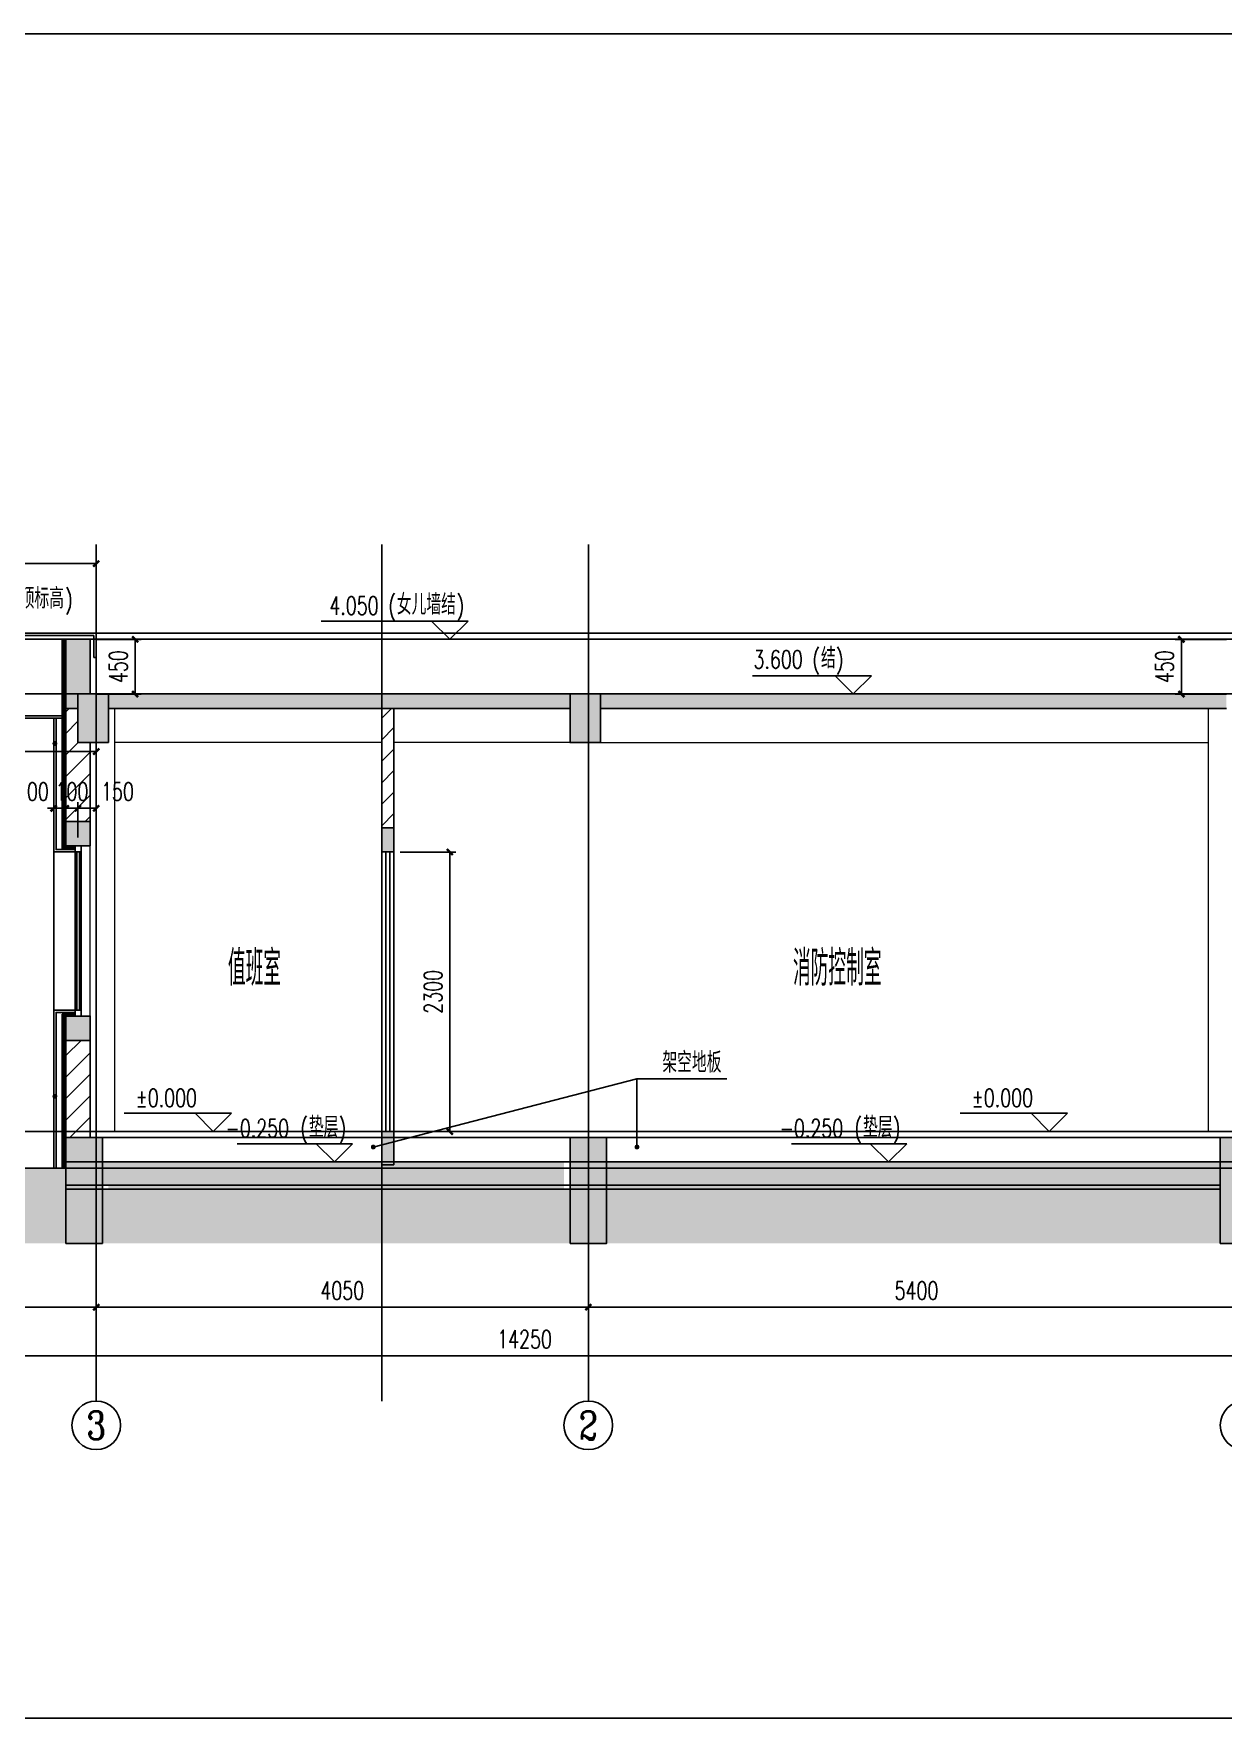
# Model space of a CAD drawing. Extents: x -2377130 to 293730, y -2 to 754590.
# Drawn here: x -2294304 to -2284515, y 512410 to 526270 of the extents above; entities that cross this region are included whole.
import ezdxf
from ezdxf.enums import TextEntityAlignment as Align

# ---------------------------------------------------------------- set-up
doc = ezdxf.new("R2010")
doc.units = 0
doc.header["$LTSCALE"] = 1000
doc.header["$MEASUREMENT"] = 0
doc.linetypes.add('DOTE', pattern=[2.42, 2, -0.2, 0.02, -0.2])
doc.layers.get('Defpoints').update_dxf_attribs({"color": 210})
for name, color, linetype in [('A-AXIS-D', 1, 'Continuous'), ('A-AXIS-DOTE', 14, 'DOTE'), ('A-AXIS-DP', 126, 'Continuous'), ('A-AXIS-ELEV', 4, 'Continuous'), ('A-COLS', 6, 'Continuous'), ('A-CURTAIN', 134, 'Continuous'), ('A-HATCH-1', 252, 'Continuous'), ('A-HATCH-2', 251, 'Continuous'), ('A-LIN-V', 9, 'Continuous'), ('A-SFCE', 30, 'Continuous'), ('A-TEXT', 61, 'Continuous'), ('A-WINDOW', 140, 'Continuous'), ('AS-COLN', 6, 'Continuous'), ('AS-WALL', 40, 'Continuous'), ('DIM_SYMB', 3, 'Continuous'), ('PUB_HATCH', 8, 'Continuous'), ('PUB_TEXT', 7, 'Continuous')]:
    doc.layers.add(name, color=color, linetype=linetype)
doc.layers.add('A-WALL-HATCH', color=8, linetype='Continuous', lineweight=13)
doc.styles.add('_TCH_AXIS', font='COMPLEX', dxfattribs={"bigfont": 'GBCBIG'})
doc.styles.add('_TCH_DIM', font='SIMPLEX', dxfattribs={"bigfont": 'GBCBIG'})
doc.styles.add('_TCH_DIM_T3', font='SIMPLEX', dxfattribs={"width": 0.705882, "bigfont": 'GBCBIG'})
doc.styles.add('_TCH_SPACE', font='SIMPLEX', dxfattribs={"height": 5, "bigfont": 'GBCBIG'})
doc.dimstyles.new('_TCH_ARCH&&50', dxfattribs={"dimtxt": 148.75, "dimasz": 50, "dimexe": 50, "dimexo": 50, "dimgap": 63.125, "dimtad": 1, "dimdec": 0, "dimzin": 0, "dimdsep": 46, "dimtxsty": '_TCH_DIM_T3', "dimblk": 'ARCHTICK', "dimcen": 0.09, "dimclrt": 7, "dimazin": 2, "dimtfac": 1, "dimtdec": 0, "dimtix": 1, "dimtmove": 2, "dimatfit": 3, "dimfxl": 0, "dimtolj": 1, "dimtzin": 0, "dimarcsym": 0})
pattern_1 = [(45, (0, 89.76), (-88.388383, 88.388383), [])]

# ---------------------------------------------------------------- blocks, each defined once
blk = doc.blocks.new('_ArchTick')
at = {"color": 0, "linetype": 'ByBlock', "const_width": 0.4}
blk.add_lwpolyline([(-0.5, -0.5), (0.5, 0.5)], dxfattribs=at)
blk = doc.blocks.new('*D2015')
at = {"layer": 'A-AXIS-DP', "color": 0, "lineweight": -2}
for p, q in [((-2295840, 520587), (-2295840, 520314)), ((-2293790, 520587), (-2293790, 520314)), ((-2295840, 520364), (-2293790, 520364))]:
    blk.add_line(p, q, dxfattribs=at)
at = {"layer": 'Defpoints', "color": 0}
for p in [(-2295840, 520637), (-2293790, 520637), (-2293790, 520364)]:
    blk.add_point(p, dxfattribs=at)
at = {"layer": 'A-AXIS-DP', "color": 0, "lineweight": -2, "xscale": 50, "yscale": 50, "zscale": 50, "rotation": 180}
blk.add_blockref('_ArchTick', (-2295840, 520364), dxfattribs=at)
at = {"layer": 'A-AXIS-DP', "color": 0, "lineweight": -2, "xscale": 50, "yscale": 50, "zscale": 50}
blk.add_blockref('_ArchTick', (-2293790, 520364), dxfattribs=at)
at = {"layer": 'A-AXIS-DP', "color": 7, "insert": (-2294815, 520502), "char_height": 148.8, "attachment_point": 5, "style": '_TCH_DIM_T3'}
blk.add_mtext('\\A1;2050', dxfattribs=at)
blk = doc.blocks.new('*D2014')
at = {"layer": 'A-AXIS-DP', "color": 0, "lineweight": -2}
for p, q in [((-2284490, 521287), (-2284910, 521287)), ((-2284860, 520837), (-2284860, 521287)), ((-2284490, 520837), (-2284910, 520837))]:
    blk.add_line(p, q, dxfattribs=at)
at = {"layer": 'Defpoints', "color": 0}
for p in [(-2284860, 521287), (-2284440, 521287), (-2284440, 520837)]:
    blk.add_point(p, dxfattribs=at)
at = {"layer": 'A-AXIS-DP', "color": 0, "lineweight": -2, "xscale": 50, "yscale": 50, "zscale": 50}
for p, rotation in [((-2284860, 521287), 90), ((-2284860, 520837), 270)]:
    blk.add_blockref('_ArchTick', p, dxfattribs=dict(at, rotation=rotation))
at = {"layer": 'A-AXIS-DP', "color": 7, "insert": (-2284998, 521062), "char_height": 148.8, "attachment_point": 5, "rotation": 90, "style": '_TCH_DIM_T3'}
blk.add_mtext('\\A1;450', dxfattribs=at)
blk = doc.blocks.new('*D2013')
at = {"layer": 'A-AXIS-DP', "color": 0, "lineweight": -2}
for p, q in [((-2293940, 519657), (-2293940, 519947)), ((-2293940, 519897), (-2293790, 519897)), ((-2293790, 519657), (-2293790, 519947))]:
    blk.add_line(p, q, dxfattribs=at)
at = {"layer": 'Defpoints', "color": 0}
for p in [(-2293790, 519897), (-2293940, 519607), (-2293790, 519607)]:
    blk.add_point(p, dxfattribs=at)
at = {"layer": 'A-AXIS-DP', "color": 0, "lineweight": -2, "xscale": 50, "yscale": 50, "zscale": 50, "rotation": 180}
blk.add_blockref('_ArchTick', (-2293940, 519897), dxfattribs=at)
at = {"layer": 'A-AXIS-DP', "color": 0, "lineweight": -2, "xscale": 50, "yscale": 50, "zscale": 50}
blk.add_blockref('_ArchTick', (-2293790, 519897), dxfattribs=at)
at = {"layer": 'A-AXIS-DP', "color": 7, "insert": (-2293615, 520035), "char_height": 148.8, "attachment_point": 5, "style": '_TCH_DIM_T3'}
blk.add_mtext('\\A1;150', dxfattribs=at)
blk = doc.blocks.new('*D2012')
at = {"layer": 'A-AXIS-DP', "color": 0, "lineweight": -2}
for p, q in [((-2294040, 519897), (-2294090, 519897)), ((-2294040, 519657), (-2294040, 519947)), ((-2294040, 519897), (-2293940, 519897)), ((-2293940, 519657), (-2293940, 519947)), ((-2293940, 519897), (-2293890, 519897))]:
    blk.add_line(p, q, dxfattribs=at)
at = {"layer": 'Defpoints', "color": 0}
for p in [(-2293940, 519897), (-2294040, 519607), (-2293940, 519607)]:
    blk.add_point(p, dxfattribs=at)
at = {"layer": 'A-AXIS-DP', "color": 0, "lineweight": -2, "xscale": 50, "yscale": 50, "zscale": 50}
blk.add_blockref('_ArchTick', (-2294040, 519897), dxfattribs=at)
at = {"layer": 'A-AXIS-DP', "color": 0, "lineweight": -2, "xscale": 50, "yscale": 50, "zscale": 50, "rotation": 180}
blk.add_blockref('_ArchTick', (-2293940, 519897), dxfattribs=at)
at = {"layer": 'A-AXIS-DP', "color": 7, "insert": (-2293990, 520035), "char_height": 148.8, "attachment_point": 5, "style": '_TCH_DIM_T3'}
blk.add_mtext('\\A1;100', dxfattribs=at)
blk = doc.blocks.new('*D2011')
at = {"layer": 'A-AXIS-DP', "color": 0, "lineweight": -2}
for p, q in [((-2294140, 519897), (-2294190, 519897)), ((-2294140, 519657), (-2294140, 519947)), ((-2294140, 519897), (-2294040, 519897)), ((-2294040, 519657), (-2294040, 519947)), ((-2294040, 519897), (-2293990, 519897))]:
    blk.add_line(p, q, dxfattribs=at)
at = {"layer": 'Defpoints', "color": 0}
for p in [(-2294040, 519897), (-2294140, 519607), (-2294040, 519607)]:
    blk.add_point(p, dxfattribs=at)
at = {"layer": 'A-AXIS-DP', "color": 0, "lineweight": -2, "xscale": 50, "yscale": 50, "zscale": 50}
blk.add_blockref('_ArchTick', (-2294140, 519897), dxfattribs=at)
at = {"layer": 'A-AXIS-DP', "color": 0, "lineweight": -2, "xscale": 50, "yscale": 50, "zscale": 50, "rotation": 180}
blk.add_blockref('_ArchTick', (-2294040, 519897), dxfattribs=at)
at = {"layer": 'A-AXIS-DP', "color": 7, "insert": (-2294315, 520035), "char_height": 148.8, "attachment_point": 5, "style": '_TCH_DIM_T3'}
blk.add_mtext('\\A1;100', dxfattribs=at)
blk = doc.blocks.new('*D2010')
at = {"layer": 'A-AXIS-DP', "color": 0, "lineweight": -2}
for p, q in [((-2291290, 519537), (-2290830, 519537)), ((-2290880, 517237), (-2290880, 519537)), ((-2291290, 517237), (-2290830, 517237))]:
    blk.add_line(p, q, dxfattribs=at)
at = {"layer": 'Defpoints', "color": 0}
for p in [(-2291340, 519537), (-2290880, 519537), (-2291340, 517237)]:
    blk.add_point(p, dxfattribs=at)
at = {"layer": 'A-AXIS-DP', "color": 0, "lineweight": -2, "xscale": 50, "yscale": 50, "zscale": 50}
for p, rotation in [((-2290880, 519537), 90), ((-2290880, 517237), 270)]:
    blk.add_blockref('_ArchTick', p, dxfattribs=dict(at, rotation=rotation))
at = {"layer": 'A-AXIS-DP', "color": 7, "insert": (-2291018, 518387), "char_height": 148.8, "attachment_point": 5, "rotation": 90, "style": '_TCH_DIM_T3'}
blk.add_mtext('\\A1;2300', dxfattribs=at)
blk = doc.blocks.new('*D2009')
at = {"layer": 'A-AXIS-DP', "color": 0, "lineweight": -2}
for p, q in [((-2296290, 521470), (-2296290, 521960)), ((-2296290, 521910), (-2293790, 521910)), ((-2293790, 521470), (-2293790, 521960))]:
    blk.add_line(p, q, dxfattribs=at)
at = {"layer": 'Defpoints', "color": 0}
for p in [(-2293790, 521910), (-2296290, 521420), (-2293790, 521420)]:
    blk.add_point(p, dxfattribs=at)
at = {"layer": 'A-AXIS-DP', "color": 0, "lineweight": -2, "xscale": 50, "yscale": 50, "zscale": 50, "rotation": 180}
blk.add_blockref('_ArchTick', (-2296290, 521910), dxfattribs=at)
at = {"layer": 'A-AXIS-DP', "color": 0, "lineweight": -2, "xscale": 50, "yscale": 50, "zscale": 50}
blk.add_blockref('_ArchTick', (-2293790, 521910), dxfattribs=at)
at = {"layer": 'A-AXIS-DP', "color": 7, "insert": (-2295040, 522048), "char_height": 148.8, "attachment_point": 5, "style": '_TCH_DIM_T3'}
blk.add_mtext('\\A1;2500', dxfattribs=at)
blk = doc.blocks.new('*D1997')
at = {"layer": 'A-AXIS-D', "color": 0, "lineweight": -2}
for p, q in [((-2297390, 516327), (-2297390, 515342)), ((-2283140, 516327), (-2283140, 515342)), ((-2297390, 515392), (-2283140, 515392))]:
    blk.add_line(p, q, dxfattribs=at)
at = {"layer": 'Defpoints', "color": 0}
for p in [(-2297390, 516377), (-2283140, 516377), (-2283140, 515392)]:
    blk.add_point(p, dxfattribs=at)
at = {"layer": 'A-AXIS-D', "color": 0, "lineweight": -2, "xscale": 50, "yscale": 50, "zscale": 50, "rotation": 180}
blk.add_blockref('_ArchTick', (-2297390, 515392), dxfattribs=at)
at = {"layer": 'A-AXIS-D', "color": 0, "lineweight": -2, "xscale": 50, "yscale": 50, "zscale": 50}
blk.add_blockref('_ArchTick', (-2283140, 515392), dxfattribs=at)
at = {"layer": 'A-AXIS-D', "color": 7, "insert": (-2290265, 515529), "char_height": 148.8, "attachment_point": 5, "style": '_TCH_DIM_T3'}
blk.add_mtext('\\A1;14250', dxfattribs=at)
blk = doc.blocks.new('*D1995')
at = {"layer": 'A-AXIS-D', "color": 0, "lineweight": -2}
for p, q in [((-2289740, 516327), (-2289740, 515742)), ((-2284340, 516327), (-2284340, 515742)), ((-2289740, 515792), (-2284340, 515792))]:
    blk.add_line(p, q, dxfattribs=at)
at = {"layer": 'Defpoints', "color": 0}
for p in [(-2289740, 516377), (-2284340, 516377), (-2284340, 515792)]:
    blk.add_point(p, dxfattribs=at)
at = {"layer": 'A-AXIS-D', "color": 0, "lineweight": -2, "xscale": 50, "yscale": 50, "zscale": 50, "rotation": 180}
blk.add_blockref('_ArchTick', (-2289740, 515792), dxfattribs=at)
at = {"layer": 'A-AXIS-D', "color": 0, "lineweight": -2, "xscale": 50, "yscale": 50, "zscale": 50}
blk.add_blockref('_ArchTick', (-2284340, 515792), dxfattribs=at)
at = {"layer": 'A-AXIS-D', "color": 7, "insert": (-2287040, 515929), "char_height": 148.8, "attachment_point": 5, "style": '_TCH_DIM_T3'}
blk.add_mtext('\\A1;5400', dxfattribs=at)
blk = doc.blocks.new('*D1994')
at = {"layer": 'A-AXIS-D', "color": 0, "lineweight": -2}
for p, q in [((-2293790, 516327), (-2293790, 515742)), ((-2289740, 516327), (-2289740, 515742)), ((-2293790, 515792), (-2289740, 515792))]:
    blk.add_line(p, q, dxfattribs=at)
at = {"layer": 'Defpoints', "color": 0}
for p in [(-2293790, 516377), (-2289740, 516377), (-2289740, 515792)]:
    blk.add_point(p, dxfattribs=at)
at = {"layer": 'A-AXIS-D', "color": 0, "lineweight": -2, "xscale": 50, "yscale": 50, "zscale": 50, "rotation": 180}
blk.add_blockref('_ArchTick', (-2293790, 515792), dxfattribs=at)
at = {"layer": 'A-AXIS-D', "color": 0, "lineweight": -2, "xscale": 50, "yscale": 50, "zscale": 50}
blk.add_blockref('_ArchTick', (-2289740, 515792), dxfattribs=at)
at = {"layer": 'A-AXIS-D', "color": 7, "insert": (-2291765, 515929), "char_height": 148.8, "attachment_point": 5, "style": '_TCH_DIM_T3'}
blk.add_mtext('\\A1;4050', dxfattribs=at)
blk = doc.blocks.new('*D1993')
at = {"layer": 'A-AXIS-D', "color": 0, "lineweight": -2}
for p, q in [((-2297390, 516327), (-2297390, 515742)), ((-2293790, 516327), (-2293790, 515742)), ((-2297390, 515792), (-2293790, 515792))]:
    blk.add_line(p, q, dxfattribs=at)
at = {"layer": 'Defpoints', "color": 0}
for p in [(-2297390, 516377), (-2293790, 516377), (-2293790, 515792)]:
    blk.add_point(p, dxfattribs=at)
at = {"layer": 'A-AXIS-D', "color": 0, "lineweight": -2, "xscale": 50, "yscale": 50, "zscale": 50, "rotation": 180}
blk.add_blockref('_ArchTick', (-2297390, 515792), dxfattribs=at)
at = {"layer": 'A-AXIS-D', "color": 0, "lineweight": -2, "xscale": 50, "yscale": 50, "zscale": 50}
blk.add_blockref('_ArchTick', (-2293790, 515792), dxfattribs=at)
at = {"layer": 'A-AXIS-D', "color": 7, "insert": (-2295590, 515929), "char_height": 148.8, "attachment_point": 5, "style": '_TCH_DIM_T3'}
blk.add_mtext('\\A1;3600', dxfattribs=at)
blk = doc.blocks.new('*D1992')
at = {"layer": 'A-AXIS-DP', "color": 0, "lineweight": -2}
for p, q in [((-2293790, 521287), (-2293420, 521287)), ((-2293470, 520837), (-2293470, 521287)), ((-2293790, 520837), (-2293420, 520837))]:
    blk.add_line(p, q, dxfattribs=at)
at = {"layer": 'Defpoints', "color": 0}
for p in [(-2293840, 521287), (-2293470, 521287), (-2293840, 520837)]:
    blk.add_point(p, dxfattribs=at)
at = {"layer": 'A-AXIS-DP', "color": 0, "lineweight": -2, "xscale": 50, "yscale": 50, "zscale": 50}
for p, rotation in [((-2293470, 521287), 90), ((-2293470, 520837), 270)]:
    blk.add_blockref('_ArchTick', p, dxfattribs=dict(at, rotation=rotation))
at = {"layer": 'A-AXIS-DP', "color": 7, "insert": (-2293608, 521062), "char_height": 148.8, "attachment_point": 5, "rotation": 90, "style": '_TCH_DIM_T3'}
blk.add_mtext('\\A1;450', dxfattribs=at)
blk = doc.blocks.new('99平面图例外参$0$$LinePat$夹层保温1')
at = {"color": 0}
for p, q in [((0, 0), (96, 0)), ((0, -50), (96, -50)), ((0, -100), (96, -50)), ((96, -100), (0, -50)), ((0, -100), (96, -100)), ((0, -150), (96, -150))]:
    blk.add_line(p, q, dxfattribs=at)
blk = doc.blocks.new('_FZH')
at = {"color": 8}
blk.add_lwpolyline([(-0.5, -0.5), (0.5, -0.5), (0.5, 0.5), (-0.5, 0.5)], close=True, dxfattribs=at)
at = {"layer": 'PUB_HATCH', "color": 8}
blk.add_solid([(-0.5, -0.5), (0.5, -0.5), (-0.5, 0.5), (0.5, 0.5)], dxfattribs=at)

msp = doc.modelspace()

# ---------------------------------------------------------------- hatches: boundary and pattern name
at = {"layer": 'A-HATCH-1'}
h = msp.add_hatch(dxfattribs=at)
h.set_pattern_fill('混凝土', color=8, scale=20)
h.set_pattern_definition([(50, (-40602099763.28, -3385484342.55), (143.45203652015, -12.55042699652), [15, -165]), (355, (-40602099763.28, -3385484342.55), (-27.7502667226, 150.43842674), [12, -132]), (100.4514, (-40602099751.32, -3385484343.6), (115.7018763428, 137.8879084122), [12.748038, -140.2284224]), (46.1842, (-40602099763.28, -3385484302.55), (213.4482097251, -33.1038028658), [22.5, -247.5]), (96.6356, (-40602099745.49, -3385484305.3), (186.9325411097, 194.8235741801), [19.1220576, -210.3426]), (351.1842, (-40602099763.28, -3385484302.55), (186.9323890267, 194.8237201851), [18, -198]), (21, (-40602099743.28, -3385484312.55), (119.3814104237, -80.52377813307), [15, -165]), (326, (-40602099743.28, -3385484312.55), (48.6630663843, 145.03000900937), [12, -132]), (71.4514, (-40602099733.33, -3385484319.26), (168.0445257163, 64.506099342), [12.748038, -140.2284224]), (37.5, (-40602099763.276, -3385484342.55), (2.43197106346, 66.57877076626), [0, -130.4, 0, -134, 0, -132.5]), (7.5, (-40602099763.276, -3385484342.55), (52.61390748843, 78.88234237647), [0, -76.4, 0, -127.4, 0, -50.5]), (327.5, (-40602099807.876, -3385484342.55), (106.76448723448, -4.510974346876), [0, -50, 0, -156, 0, -207]), (317.5, (-40602099827.88, -3385484342.55), (116.63723386848, 20.02099646646), [0, -65, 0, -103.6, 0, -147])])
h.paths.add_polyline_path([(-2289640, 516797.5), (-2289640, 516987.5), (-2284540, 516987.5), (-2284540, 516797.5)])
h.paths.add_polyline_path([(-2293790, 516797.5), (-2293790, 516987.5), (-2289940, 516987.5), (-2289940, 516797.5)])
h = msp.add_hatch(dxfattribs=at)
h.set_pattern_fill('砂石碎砖', color=8, scale=10)
h.set_pattern_definition([(50, (-40602099763.276, -3385484342.55), (71.72601810687, -6.2752133697), [7.5, -82.5]), (355, (-40602099763.276, -3385484342.55), (-13.87513266396, 75.21921330899), [6, -66]), (100.4514, (-40602099757.3, -3385484343.07), (57.8509381714, 68.9439542061), [6.374019, -70.114211]), (46.1842, (-40602099763.28, -3385484322.55), (106.7241042853, -16.55190087903), [11.25, -123.75]), (96.6356, (-40602099754.38, -3385484323.93), (93.46627015755, 97.41178704382), [9.5610288, -105.1713]), (351.1842, (-40602099763.28, -3385484322.55), (93.46619451336, 97.41186009253), [9, -99]), (21, (-40602099753.276, -3385484327.55), (59.69070514017, -40.26188887982), [7.5, -82.5]), (326, (-40602099753.276, -3385484327.55), (24.33153377248, 72.51500411325), [6, -66]), (71.4514, (-40602099748.3, -3385484330.9), (84.02226285815, 32.253049671), [6.374019, -70.114211])])
h.paths.add_polyline_path([(-2289640, 516797.5), (-2284340, 516797.5), (-2284340, 516762.5), (-2289640, 516762.5)])
h.paths.add_polyline_path([(-2293690, 516797.5), (-2289940, 516797.5), (-2289940, 516762.5), (-2293690, 516762.5)])
at = {"layer": 'A-WALL-HATCH'}
h = msp.add_hatch(dxfattribs=at)
h.set_pattern_fill('夯实土壤', color=8, scale=40)
h.set_pattern_definition([(45, (-40602099716.08, -3385484292.55), (-158.9576044107, 158.9576044107), []), (45, (-40602099632.08, -3385484292.55), (-158.9576044107, 158.9576044107), []), (45, (-40602099548.08, -3385484292.55), (-158.9576044107, 158.9576044107), []), (135, (-40602099716.08, -3385484292.55), (-158.9576044107, -158.9576044107), [106, -118.8]), (135, (-40602099674.08, -3385484250.55), (-158.9576044107, -158.9576044107), [106, -118.8]), (135, (-40602099632.08, -3385484208.55), (-158.9576044107, -158.9576044107), [106, -118.8])])
h.paths.add_polyline_path([(-2284240, 516937.5), (-2282616.7, 516937.5), (-2282616.7, 516317.5), (-2284240, 516317.5)])
h.paths.add_polyline_path([(-2289590, 516762.5), (-2284540, 516762.5), (-2284540, 516477.5), (-2284540, 516317.5), (-2289590, 516317.5)])
h.paths.add_polyline_path([(-2293738.8, 516762.5), (-2289890, 516762.5), (-2289890, 516317.5), (-2293738.8, 516317.5)])
h.paths.add_polyline_path([(-2298010, 516937.5), (-2294038.8, 516937.5), (-2294038.8, 516317.5), (-2298010, 516317.5)])
at = {"layer": 'PUB_HATCH'}
for points in [[(-2293940, 520717.5), (-2293940, 520837.5), (-2293840, 520837.5), (-2293840, 521287.5), (-2294040, 521287.5), (-2294040, 520717.5)], [(-2293690, 520837.5), (-2293690, 520717.5), (-2291390, 520717.5), (-2291390, 520837.5)], [(-2289890, 520717.5), (-2289890, 520837.5), (-2291390, 520837.5), (-2291390, 520717.5)], [(-2289640, 520837.5), (-2289640, 520717.5), (-2284490, 520717.5), (-2284490, 520837.5)]]:
    msp.add_hatch(color=8, dxfattribs=at).paths.add_polyline_path(points)
h = msp.add_hatch(dxfattribs=at)
h.set_pattern_fill('普通砖', color=8, scale=50, style=0)
h.set_pattern_definition(pattern_1)
h.paths.add_polyline_path([(-2293840, 520437.5), (-2293940, 520437.5), (-2293940, 520717.5), (-2294040, 520717.5), (-2294040, 519787.5), (-2293840, 519787.5)])
h = msp.add_hatch(dxfattribs=at)
h.set_pattern_fill('普通砖', color=8, scale=50, style=0)
h.set_pattern_definition(pattern_1)
h.paths.add_polyline_path([(-2291440, 519737.5), (-2291340, 519737.5), (-2291340, 520717.5), (-2291440, 520717.5)])
h = msp.add_hatch(dxfattribs=at)
h.set_pattern_fill('普通砖', color=8, scale=50, style=0)
h.set_pattern_definition(pattern_1)
h.paths.add_polyline_path([(-2293838.8, 517987.5), (-2294038.8, 517987.5), (-2294038.8, 517187.5), (-2293838.8, 517187.5)])

# ---------------------------------------------------------------- linework, layer by layer
at = {"layer": 'A-AXIS-D', "color": 8}
for centre in [(-2293790, 514820.5), (-2289740.6, 514820.5), (-2284340.6, 514820.5)]:
    msp.add_circle(centre, 200, dxfattribs=at)
at = {"layer": 'A-AXIS-DOTE', "color": 8, "ltscale": 30}
for p, q in [((-2293790, 515020.5), (-2293790, 522067.5)), ((-2291440, 515020.5), (-2291440, 522067.5)), ((-2289740, 515020.5), (-2289740, 522067.5)), ((-2300006.7, 521287.5), (-2282616.7, 521287.5)), ((-2300006.7, 520837.5), (-2282616.7, 520837.5)), ((-2300006.7, 517237.5), (-2282616.7, 517237.5))]:
    msp.add_line(p, q, dxfattribs=at)
at = {"layer": 'A-AXIS-DOTE', "color": 8}
msp.add_line((-2300006.7, 516937.5), (-2282616.7, 516937.5), dxfattribs=at)
at = {"layer": 'A-AXIS-ELEV', "color": 8}
for p, q in [((-2290730, 521437.5), (-2291940, 521437.5)), ((-2290880, 521287.5), (-2291030, 521437.5)), ((-2290880, 521287.5), (-2290730, 521437.5)), ((-2287410, 520987.6), (-2288390, 520987.6)), ((-2287560, 520837.6), (-2287710, 520987.6)), ((-2287560, 520837.6), (-2287410, 520987.6)), ((-2292676.7, 517387.5), (-2293560, 517387.5)), ((-2292826.7, 517237.5), (-2292976.7, 517387.5)), ((-2292826.7, 517237.5), (-2292676.7, 517387.5)), ((-2285796.7, 517387.5), (-2286680, 517387.5)), ((-2285946.7, 517237.5), (-2286096.7, 517387.5)), ((-2285946.7, 517237.5), (-2285796.7, 517387.5)), ((-2291680, 517137.5), (-2292629.1, 517137.5)), ((-2291830, 516987.5), (-2291980, 517137.5)), ((-2291830, 516987.5), (-2291680, 517137.5)), ((-2287120, 517137.5), (-2288069.1, 517137.5)), ((-2287270, 516987.5), (-2287420, 517137.5)), ((-2287270, 516987.5), (-2287120, 517137.5))]:
    msp.add_line(p, q, dxfattribs=at)
at = {"layer": 'A-COLS', "color": 8}
msp.add_line((-2293940, 520717.5), (-2294040, 520717.5), dxfattribs=at)
at = {"layer": 'A-CURTAIN', "color": 8}
for p, q in [((-2293790, 521137.5), (-2293810, 521137.5)), ((-2295840, 520637.5), (-2294040, 520637.5)), ((-2295831.4, 520657.5), (-2294040, 520657.5))]:
    msp.add_line(p, q, dxfattribs=at)
for points in [[(-2296130.2, 521337.5), (-2293790, 521337.5), (-2293790, 521137.5)], [(-2296130.2, 521317.5), (-2293810, 521317.5), (-2293810, 521137.5)], [(-2293963.8, 519537.5), (-2294140, 519537.5), (-2294140, 520637.5)], [(-2293963.8, 519557.5), (-2294120, 519557.5), (-2294120, 520637.5)], [(-2293963.8, 518237.5), (-2294140, 518237.5), (-2294140, 516937.5)], [(-2293963.8, 518217.5), (-2294120, 518217.5), (-2294120, 516937.5)]]:
    msp.add_lwpolyline(points, dxfattribs=at)
at = {"layer": 'A-HATCH-2', "color": 8}
msp.add_line((-2284540, 517187.5), (-2284540, 516677.5), dxfattribs=at)
at = {"layer": 'A-LIN-V', "color": 8}
msp.add_line((-2294140, 519537.5), (-2294140, 518237.5), dxfattribs=at)
msp.add_lwpolyline([(-2327650, 526270), (-2279870, 526270), (-2279870, 512410), (-2327650, 512410)], close=True, dxfattribs=at)
msp.add_lwpolyline([(-2284440, 521337.5), (-2293790, 521337.5)], dxfattribs=at)
at = {"layer": 'A-SFCE', "color": 8}
for p, q in [((-2289740, 517187.5), (-2293940, 517187.5)), ((-2289740, 517237.5), (-2293838.8, 517237.5)), ((-2284440, 517237.5), (-2289790, 517237.5)), ((-2284340, 517187.5), (-2289790, 517187.5)), ((-2294040, 516987.5), (-2284440, 516987.5)), ((-2333566.7, 516937.5), (-2279870, 516937.5)), ((-2284440, 516937.5), (-2294040, 516937.5)), ((-2294040, 516937.5), (-2284440, 516937.5)), ((-2284540, 516762.5), (-2294040, 516762.5))]:
    msp.add_line(p, q, dxfattribs=at)
msp.add_lwpolyline([(-2284540, 516797.5), (-2294040, 516797.5)], dxfattribs=at)
at = {"layer": 'A-WALL-HATCH', "color": 8}
for p, q in [((-2293640, 520717.5), (-2293640, 517237.5)), ((-2284640, 520717.5), (-2284640, 517237.5)), ((-2291440, 520437.5), (-2293640, 520437.5)), ((-2289890, 520437.5), (-2291340, 520437.5)), ((-2289640, 520437.5), (-2284640, 520437.5)), ((-2294140, 519537.5), (-2294140, 518237.5)), ((-2293838.8, 518187.5), (-2293838.8, 519587.5))]:
    msp.add_line(p, q, dxfattribs=at)
at = {"layer": 'A-WINDOW', "color": 8}
for p, q in [((-2293963.8, 518237.5), (-2293963.8, 519537.5)), ((-2293948.8, 518237.5), (-2293948.8, 519537.5)), ((-2293928.8, 518237.5), (-2293928.8, 519537.5)), ((-2293913.8, 518237.5), (-2293913.8, 519537.5)), ((-2291440, 517237.5), (-2291440, 519537.5)), ((-2291406.7, 517237.5), (-2291406.7, 519537.5)), ((-2291373.3, 517237.5), (-2291373.3, 519537.5)), ((-2291340, 517237.5), (-2291340, 519537.5))]:
    msp.add_line(p, q, dxfattribs=at)
for points in [[(-2293913.8, 519537.5), (-2293963.8, 519537.5), (-2293963.8, 519587.5), (-2293913.8, 519587.5)], [(-2293913.8, 518187.5), (-2293963.8, 518187.5), (-2293963.8, 518237.5), (-2293913.8, 518237.5)]]:
    msp.add_lwpolyline(points, close=True, dxfattribs=at)
at = {"layer": 'AS-COLN', "color": 8}
for p, q in [((-2294040, 521287.5), (-2294040, 520717.5)), ((-2293840, 521287.5), (-2294040, 521287.5)), ((-2293840, 521287.5), (-2293840, 520837.5)), ((-2293690, 520837.5), (-2291390, 520837.5)), ((-2291390, 520837.5), (-2289890, 520837.5)), ((-2289640, 520837.5), (-2284490, 520837.5)), ((-2293690, 520717.5), (-2291390, 520717.5)), ((-2291390, 520717.5), (-2289890, 520717.5)), ((-2289640, 520717.5), (-2284490, 520717.5))]:
    msp.add_line(p, q, dxfattribs=at)
at = {"layer": 'AS-WALL', "color": 8}
for p, q in [((-2294040, 519787.5), (-2294040, 520717.5)), ((-2291440, 519737.5), (-2291440, 520717.5)), ((-2291340, 519737.5), (-2291340, 520717.5)), ((-2293840, 519787.5), (-2293840, 520437.5)), ((-2294038.8, 517187.5), (-2294038.8, 517987.5)), ((-2293838.8, 517187.5), (-2293838.8, 517987.5))]:
    msp.add_line(p, q, dxfattribs=at)
at = {"layer": 'DIM_SYMB', "color": 8}
for p, q in [((-2291510, 517110), (-2289340, 517670)), ((-2289340, 517110), (-2289340, 517670)), ((-2289340, 517670), (-2288600, 517670))]:
    msp.add_line(p, q, dxfattribs=at)
at = {"layer": 'DIM_SYMB', "color": 8, "const_width": 20}
for points in [[(-2294126.6, 520439.4, 1), (-2294133.4, 520420.6, 1)], [(-2294125.9, 517518.3, 1), (-2294134.1, 517536.6, 1)], [(-2291519.7, 517107.5, 1), (-2291500.3, 517112.5, 1)], [(-2289340, 517100, 1), (-2289340, 517120, 1)]]:
    msp.add_lwpolyline(points, format="xyb", close=True, dxfattribs=at)

# ---------------------------------------------------------------- block references
at = {"layer": 'A-COLS', "color": 8, "xscale": 400, "yscale": 250, "zscale": 250, "rotation": 90}
for p in [(-2293815, 520637.5), (-2289765, 520637.5)]:
    msp.add_blockref('_FZH', p, dxfattribs=at)
at = {"layer": 'A-COLS', "color": 8}
for p, xscale, yscale, zscale in [((-2293940, 519687.5), 199.9999998877756, 200.0000008141506, 200.0000008141506), ((-2293938.8, 518087.5), 199.9999998877756, 200.0000008141506, 200.0000008141506), ((-2293888.8, 516752.5), 300, 870, 870), ((-2289740, 516752.5), 300, 870, 870), ((-2284390, 516752.5), 300, 870, 870)]:
    msp.add_blockref('_FZH', p, dxfattribs=dict(at, xscale=xscale, yscale=yscale, zscale=zscale))
at = {"layer": 'A-HATCH-2', "color": 8, "yscale": 0.2, "zscale": 0.2}
for p, xscale, rotation in [((-2294070, 521268.2), 0.2002314816409753, 90), ((-2294070, 521249), 0.2002314816409753, 90), ((-2294070, 521229.8), 0.2002314816409753, 90), ((-2294070, 521210.6), 0.2002314816409753, 90), ((-2294070, 521191.3), 0.2002314816409753, 90), ((-2294070, 521172.1), 0.2002314816409753, 90), ((-2294070, 521152.9), 0.2002314816409753, 90), ((-2294070, 521133.7), 0.2002314816409753, 90), ((-2294070, 521114.5), 0.2002314816409753, 90), ((-2294070, 521095.2), 0.2002314816409753, 90), ((-2294070, 521076), 0.2002314816409753, 90), ((-2294070, 521056.8), 0.2002314816409753, 90), ((-2294070, 521037.6), 0.2002314816409753, 90), ((-2294070, 521018.3), 0.2002314816409753, 90), ((-2294070, 520999.1), 0.2002314816409753, 90), ((-2294070, 520979.9), 0.2002314816409753, 90), ((-2294070, 520960.7), 0.2002314816409753, 90), ((-2294070, 520941.5), 0.2002314816409753, 90), ((-2294070, 520922.2), 0.2002314816409753, 90), ((-2294070, 520903), 0.2002314816409753, 90), ((-2294070, 520883.8), 0.2002314816409753, 90), ((-2294070, 520864.6), 0.2002314816409753, 90), ((-2294070, 520845.3), 0.2002314816409753, 90), ((-2294070, 520826.1), 0.2002314816409753, 90), ((-2294070, 520806.9), 0.2002314816409753, 90), ((-2294070, 520787.7), 0.2002314816409753, 90), ((-2294070, 520768.5), 0.2002314816409753, 90), ((-2294070, 520749.2), 0.2002314816409753, 90), ((-2294070, 520730), 0.2002314816409753, 90), ((-2294070, 520710.8), 0.2002314816409753, 90), ((-2294070, 520691.6), 0.2002314816409753, 90), ((-2294070, 520672.3), 0.2002314816409753, 90), ((-2294070, 520653.1), 0.2002314816409753, 90), ((-2294070, 520633.9), 0.2002314816409753, 90), ((-2294070, 520614.7), 0.2002314816409753, 90), ((-2294070, 520595.5), 0.2002314816409753, 90), ((-2294070, 520576.2), 0.2002314816409753, 90), ((-2294070, 520557), 0.2002314816409753, 90), ((-2294070, 520537.8), 0.2002314816409753, 90), ((-2294070, 520518.6), 0.2002314816409753, 90), ((-2294070, 520499.3), 0.2002314816409753, 90), ((-2294070, 520480.1), 0.2002314816409753, 90), ((-2294070, 520460.9), 0.2002314816409753, 90), ((-2294070, 520441.7), 0.2002314816409753, 90), ((-2294070, 520422.5), 0.2002314816409753, 90), ((-2294070, 520403.2), 0.2002314816409753, 90), ((-2294070, 520384), 0.2002314816409753, 90), ((-2294070, 520364.8), 0.2002314816409753, 90), ((-2294070, 520345.6), 0.2002314816409753, 90), ((-2294070, 520326.3), 0.2002314816409753, 90), ((-2294070, 520307.1), 0.2002314816409753, 90), ((-2294070, 520287.9), 0.2002314816409753, 90), ((-2294070, 520268.7), 0.2002314816409753, 90), ((-2294070, 520249.5), 0.2002314816409753, 90), ((-2294070, 520230.2), 0.2002314816409753, 90), ((-2294070, 520211), 0.2002314816409753, 90), ((-2294070, 520191.8), 0.2002314816409753, 90), ((-2294070, 520172.6), 0.2002314816409753, 90), ((-2294070, 520153.3), 0.2002314816409753, 90), ((-2294070, 520134.1), 0.2002314816409753, 90), ((-2294070, 520114.9), 0.2002314816409753, 90), ((-2294070, 520095.7), 0.2002314816409753, 90), ((-2294070, 520076.5), 0.2002314816409753, 90), ((-2294070, 520057.2), 0.2002314816409753, 90), ((-2294070, 520038), 0.2002314816409753, 90), ((-2294070, 520018.8), 0.2002314816409753, 90), ((-2294070, 519999.6), 0.2002314816409753, 90), ((-2294070, 519980.3), 0.2002314816409753, 90), ((-2294070, 519961.1), 0.2002314816409753, 90), ((-2294070, 519941.9), 0.2002314816409753, 90), ((-2294070, 519922.7), 0.2002314816409753, 90), ((-2294070, 519903.5), 0.2002314816409753, 90), ((-2294070, 519884.2), 0.2002314816409753, 90), ((-2294070, 519865), 0.2002314816409753, 90), ((-2294070, 519845.8), 0.2002314816409753, 90), ((-2294070, 519826.6), 0.2002314816409753, 90), ((-2294070, 519807.3), 0.2002314816409753, 90), ((-2294070, 519788.1), 0.2002314816409753, 90), ((-2294070, 519768.9), 0.2002314816409753, 90), ((-2294070, 519749.7), 0.2002314816409753, 90), ((-2294070, 519730.5), 0.2002314816409753, 90), ((-2294070, 519711.2), 0.2002314816409753, 90), ((-2294070, 519692), 0.2002314816409753, 90), ((-2294070, 519672.8), 0.2002314816409753, 90), ((-2294070, 519653.6), 0.2002314816409753, 90), ((-2294070, 519634.3), 0.2002314816409753, 90), ((-2294070, 519615.1), 0.2002314816409753, 90), ((-2294070, 519595.9), 0.2002314816409753, 90), ((-2294070, 519576.7), 0.2002314816409753, 90), ((-2294070, 519557.5), 0.2002314816409753, 90), ((-2294070, 518187.5), -0.2213029384438288, 180), ((-2294070, 518183), 0.2027243589831626, 90), ((-2294070, 518163.5), 0.2027243589831626, 90), ((-2294070, 518144.1), 0.2027243589831626, 90), ((-2294070, 518124.6), 0.2027243589831626, 90), ((-2294070, 518105.1), 0.2027243589831626, 90), ((-2294070, 518085.7), 0.2027243589831626, 90), ((-2294048.8, 518187.5), -0.2213029384438288, 180), ((-2294027.5, 518187.5), -0.2213029384438288, 180), ((-2294006.3, 518187.5), -0.2213029384438288, 180), ((-2293985, 518187.5), -0.2213029384438288, 180), ((-2294070, 518066.2), 0.2027243589831626, 90), ((-2294070, 518046.8), 0.2027243589831626, 90), ((-2294070, 518027.3), 0.2027243589831626, 90), ((-2294070, 518007.8), 0.2027243589831626, 90), ((-2294070, 517988.4), 0.2027243589831626, 90), ((-2294070, 517968.9), 0.2027243589831626, 90), ((-2294070, 517949.5), 0.2027243589831626, 90), ((-2294070, 517930), 0.2027243589831626, 90), ((-2294070, 517910.5), 0.2027243589831626, 90), ((-2294070, 517891.1), 0.2027243589831626, 90), ((-2294070, 517871.6), 0.2027243589831626, 90), ((-2294070, 517852.1), 0.2027243589831626, 90), ((-2294070, 517832.7), 0.2027243589831626, 90), ((-2294070, 517813.2), 0.2027243589831626, 90), ((-2294070, 517793.8), 0.2027243589831626, 90), ((-2294070, 517774.3), 0.2027243589831626, 90), ((-2294070, 517754.8), 0.2027243589831626, 90), ((-2294070, 517735.4), 0.2027243589831626, 90), ((-2294070, 517715.9), 0.2027243589831626, 90), ((-2294070, 517696.5), 0.2027243589831626, 90), ((-2294070, 517677), 0.2027243589831626, 90), ((-2294070, 517657.5), 0.2027243589831626, 90), ((-2294070, 517638.1), 0.2027243589831626, 90), ((-2294070, 517618.6), 0.2027243589831626, 90), ((-2294070, 517599.1), 0.2027243589831626, 90), ((-2294070, 517579.7), 0.2027243589831626, 90), ((-2294070, 517560.2), 0.2027243589831626, 90), ((-2294070, 517540.8), 0.2027243589831626, 90), ((-2294070, 517521.3), 0.2027243589831626, 90), ((-2294070, 517501.8), 0.2027243589831626, 90), ((-2294070, 517482.4), 0.2027243589831626, 90), ((-2294070, 517462.9), 0.2027243589831626, 90), ((-2294070, 517443.5), 0.2027243589831626, 90), ((-2294070, 517424), 0.2027243589831626, 90), ((-2294070, 517404.5), 0.2027243589831626, 90), ((-2294070, 517385.1), 0.2027243589831626, 90), ((-2294070, 517365.6), 0.2027243589831626, 90), ((-2294070, 517346.1), 0.2027243589831626, 90), ((-2294070, 517326.7), 0.2027243589831626, 90), ((-2294070, 517307.2), 0.2027243589831626, 90), ((-2294070, 517287.8), 0.2027243589831626, 90), ((-2294070, 517268.3), 0.2027243589831626, 90), ((-2294070, 517248.8), 0.2027243589831626, 90), ((-2294070, 517229.4), 0.2027243589831626, 90), ((-2294070, 517209.9), 0.2027243589831626, 90), ((-2294070, 517190.5), 0.2027243589831626, 90), ((-2294070, 517171), 0.2027243589831626, 90), ((-2294070, 517151.5), 0.2027243589831626, 90), ((-2294070, 517132.1), 0.2027243589831626, 90), ((-2294070, 517112.6), 0.2027243589831626, 90), ((-2294070, 517093.1), 0.2027243589831626, 90), ((-2294070, 517073.7), 0.2027243589831626, 90), ((-2294070, 517054.2), 0.2027243589831626, 90), ((-2294070, 517034.8), 0.2027243589831626, 90), ((-2294070, 517015.3), 0.2027243589831626, 90), ((-2294070, 516995.8), 0.2027243589831626, 90), ((-2294070, 516976.4), 0.2027243589831626, 90), ((-2294070, 516956.9), 0.2027243589831626, 90), ((-2294070, 516937.5), 0.2027243589831626, 90)]:
    msp.add_blockref('99平面图例外参$0$$LinePat$夹层保温1', p, dxfattribs=dict(at, xscale=xscale, rotation=rotation))
at = {"layer": 'A-HATCH-2', "color": 8, "xscale": 0.2213029384700222, "yscale": 0.2, "zscale": 0.2}
for p in [(-2294070, 519587.5), (-2294048.8, 519587.5), (-2294027.5, 519587.5), (-2294006.3, 519587.5), (-2293985, 519587.5)]:
    msp.add_blockref('99平面图例外参$0$$LinePat$夹层保温1', p, dxfattribs=at)
at = {"layer": 'AS-COLN', "color": 8}
for p, xscale, yscale, zscale, rotation in [((-2291390, 519637.5), 200, 100, 100, 90), ((-2291390, 517100), 274.9999999832362, 100.0000000949949, 100.0000000949949, 90.00000008149657)]:
    msp.add_blockref('_FZH', p, dxfattribs=dict(at, xscale=xscale, yscale=yscale, zscale=zscale, rotation=rotation))

# ---------------------------------------------------------------- texts
at = {"layer": 'A-TEXT', "color": 8, "style": '_TCH_SPACE', "width": 0.7}
for s, p in [('值班室', (-2292706.5, 518437.5)), ('消防控制室', (-2288056.5, 518437.5))]:
    msp.add_text(s, height=289.36, dxfattribs=at).set_placement(p)
at = {"layer": 'PUB_TEXT', "color": 8, "style": '_TCH_DIM'}
for s, height, p in [('装饰构建顶标高', 168.79, (-2294906.2, 521540)), ('女儿墙结', 168.79, (-2291316, 521490)), ('结', 168.8, (-2287826, 521047.5)), ('架空地板', 168.79, (-2289131, 517722.5)), ('垫层', 168.79, (-2292040, 517190)), ('垫层', 168.79, (-2287480, 517190))]:
    msp.add_text(s, height=height, dxfattribs=at).set_placement(p)
at = {"layer": 'PUB_TEXT', "color": 8, "style": '_TCH_DIM', "width": 0.705882}
for s, height, p in [(')', 148.8, (-2294046.1, 521540)), ('4.050', 148.75, (-2291871, 521490)), ('(', 148.8, (-2291386, 521490)), (')', 148.8, (-2290824.5, 521490)), ('3.600', 148.75, (-2288381, 521047.5)), ('(', 148.8, (-2287896, 521047.5)), (')', 148.8, (-2287703.1, 521047.5)), ('%%P0.000', 148.75, (-2293465, 517440)), ('%%P0.000', 148.75, (-2286585, 517440)), ('-0.250', 148.75, (-2292725, 517190)), ('(', 148.8, (-2292110, 517190)), (')', 148.8, (-2291794.3, 517190)), ('-0.250', 148.75, (-2288165, 517190)), ('(', 148.8, (-2287550, 517190)), (')', 148.8, (-2287234.3, 517190))]:
    msp.add_text(s, height=height, dxfattribs=at).set_placement(p)
at = {"layer": 'PUB_TEXT', "color": 8, "style": '_TCH_AXIS'}
for s, p, p2 in [('3', (-2293867.7, 514704), (-2293712.3, 514704)), ('2', (-2289818.3, 514704), (-2289662.9, 514704))]:
    msp.add_text(s, height=233, dxfattribs=at).set_placement(p, p2, align=Align.FIT)

# ---------------------------------------------------------------- dimensions: what is measured, and where the dimension line sits
at = {"layer": 'A-AXIS-D', "color": 8}
for p1, p2, distance, picture, middle in [((-2297390.2, 516377.5), (-2283139.8, 516377.5), -986, '*D1997', (-2290265, 515529)), ((-2297390.2, 516377.5), (-2293790, 516377.5), -586, '*D1993', (-2295590.1, 515929)), ((-2293790, 516377.5), (-2289740, 516377.5), -586, '*D1994', (-2291765, 515929)), ((-2289740, 516377.5), (-2284340, 516377.5), -586, '*D1995', (-2287040, 515929))]:
    dim = msp.add_aligned_dim(p1=p1, p2=p2, distance=distance, dimstyle='_TCH_ARCH&&50', dxfattribs=at)
    dim.commit()
    dim.dimension.update_dxf_attribs({"geometry": picture, "text_midpoint": middle})
at = {"layer": 'A-AXIS-DP', "color": 8}
for p1, p2, distance, picture, middle in [((-2296290.2, 521420), (-2293790, 521420), 490, '*D2009', (-2295040.1, 522047.5)), ((-2293840, 520837.5), (-2293840, 521287.5), -370, '*D1992', (-2293607.5, 521062.5)), ((-2284440, 520837.5), (-2284440, 521287.5), 420, '*D2014', (-2284997.5, 521062.5)), ((-2295840, 520637.5), (-2293790, 520637.5), -273.4, '*D2015', (-2294815, 520501.5)), ((-2294040, 519607.5), (-2293940, 519607.5), 290, '*D2012', (-2293990, 520035)), ((-2291340, 517237.5), (-2291340, 519537.5), -460, '*D2010', (-2291017.5, 518387.5))]:
    dim = msp.add_aligned_dim(p1=p1, p2=p2, distance=distance, dimstyle='_TCH_ARCH&&50', dxfattribs=at)
    dim.commit()
    dim.dimension.update_dxf_attribs({"geometry": picture, "text_midpoint": middle})
for base, p1, p2, picture, middle in [((-2294040, 519897.5), (-2294140, 519607.5), (-2294040, 519607.5), '*D2011', (-2294315, 520035)), ((-2293790, 519897.5), (-2293940, 519607.5), (-2293790, 519607.5), '*D2013', (-2293615, 520035))]:
    dim = msp.add_linear_dim(base=base, p1=p1, p2=p2, angle=0, dimstyle='_TCH_ARCH&&50', dxfattribs=at)
    dim.commit()
    dim.dimension.update_dxf_attribs({"geometry": picture, "text_midpoint": middle, "dimtype": 161})

doc.saveas('drawing.dxf')
